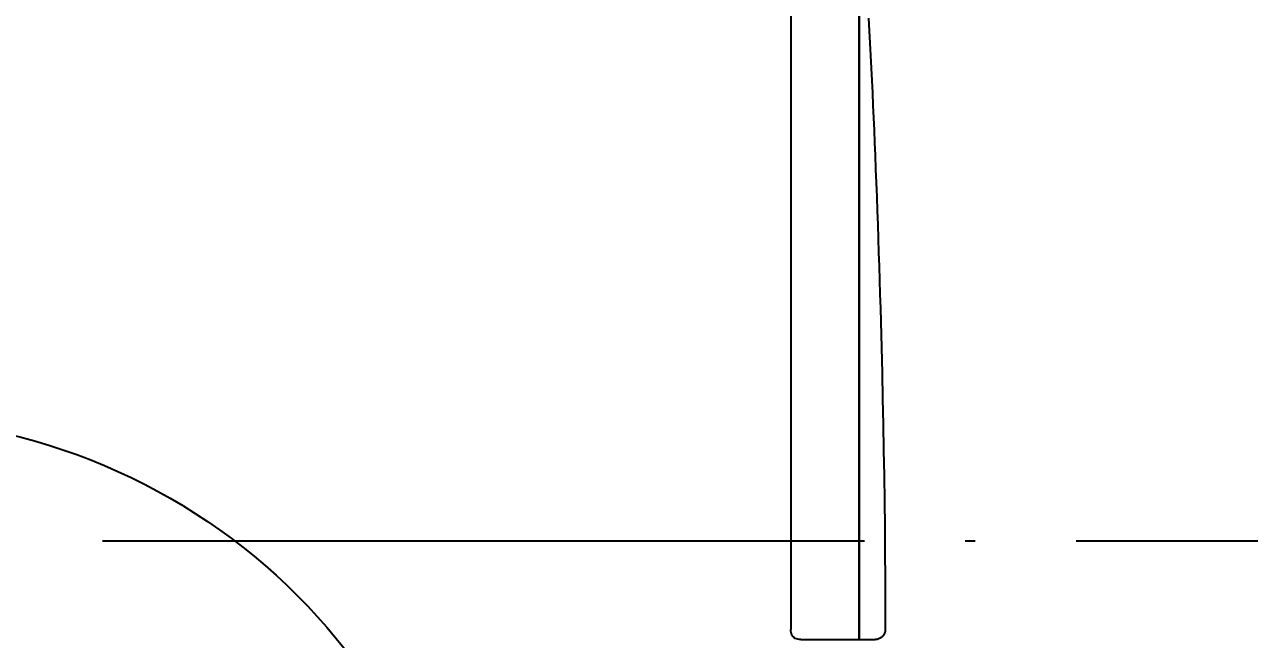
# Model space of a CAD drawing. Extents: x 11992 to 29481, y -6727 to 6811.
# Drawn here: x 14624 to 14867.1, y 1630.6 to 1752.7 of the extents above; entities that cross this region are included whole.
import ezdxf

# ---------------------------------------------------------------- set-up
doc = ezdxf.new("R2010")
doc.units = 0
doc.header["$MEASUREMENT"] = 0
doc.linetypes.add('DOTE', pattern=[2.42, 2, -0.2, 0.02, -0.2])
doc.layers.get('0').update_dxf_attribs({"color": 8, "linetype": 'CONTINUOUS'})
doc.layers.add('zoylight 0装饰灯', color=6, linetype='CONTINUOUS')
doc.layers.add('zoylight 4标注', color=9, linetype='CONTINUOUS')
doc.styles.get("Standard").update_dxf_attribs({"font": 'arial.ttf'})

msp = doc.modelspace()

# ---------------------------------------------------------------- linework, layer by layer
for p, q in [((14776.07, 1763.82, -1930.43), (14776.07, 1745.08, -1930.43)), ((14789.63, 1761.77, -2123.42), (14789.63, 1745.62, -2123.42)), ((14789.63, 1745.04, -1938.42), (14789.63, 1761.1, -1938.42)), ((14791.49, 1753.89, -1930.43), (14791.63, 1751.42, -1930.43)), ((14791.63, 1751.42, -1930.43), (14791.75, 1748.95, -1930.43)), ((14791.75, 1748.95, -1930.43), (14791.88, 1746.49, -1930.43)), ((14789.63, 1745.62, -2123.42), (14789.63, 1729.48, -2123.42)), ((14791.88, 1746.49, -1930.43), (14792, 1744.02, -1930.43)), ((14776.07, 1745.08, -1930.43), (14776.07, 1726.33, -1930.43)), ((14789.63, 1728.98, -1938.42), (14789.63, 1745.04, -1938.42)), ((14792, 1744.02, -1930.43), (14792.12, 1741.55, -1930.43)), ((14792.12, 1741.55, -1930.43), (14792.24, 1739.08, -1930.43)), ((14792.24, 1739.08, -1930.43), (14792.35, 1736.61, -1930.43)), ((14792.35, 1736.61, -1930.43), (14792.46, 1734.14, -1930.43)), ((14792.46, 1734.14, -1930.43), (14792.57, 1731.67, -1930.43)), ((14792.57, 1731.67, -1930.43), (14792.67, 1729.2, -1930.43)), ((14789.63, 1729.48, -2123.42), (14789.63, 1713.33, -2123.42)), ((14789.63, 1712.91, -1938.42), (14789.63, 1728.98, -1938.42)), ((14792.67, 1729.2, -1930.43), (14792.77, 1726.73, -1930.43)), ((14776.07, 1726.33, -1930.43), (14776.07, 1707.58, -1930.43)), ((14792.77, 1726.73, -1930.43), (14792.88, 1723.97, -1930.43)), ((14792.88, 1723.97, -1930.43), (14792.99, 1721.21, -1930.43)), ((14792.99, 1721.21, -1930.43), (14793.1, 1718.45, -1930.43)), ((14793.1, 1718.45, -1930.43), (14793.2, 1715.7, -1930.43)), ((14793.2, 1715.7, -1930.43), (14793.3, 1712.94, -1930.43)), ((14789.63, 1713.33, -2123.42), (14789.63, 1697.18, -2123.42)), ((14789.63, 1696.85, -1938.42), (14789.63, 1712.91, -1938.42)), ((14793.3, 1712.94, -1930.43), (14793.39, 1710.18, -1930.43)), ((14793.39, 1710.18, -1930.43), (14793.49, 1707.42, -1930.43)), ((14776.07, 1707.58, -1930.43), (14776.07, 1688.84, -1930.43)), ((14793.49, 1707.42, -1930.43), (14793.58, 1704.66, -1930.43)), ((14793.58, 1704.66, -1930.43), (14793.66, 1701.9, -1930.43)), ((14793.66, 1701.9, -1930.43), (14793.75, 1699.14, -1930.43)), ((14793.75, 1699.14, -1930.43), (14793.83, 1696.38, -1930.43)), ((14789.63, 1697.18, -2123.42), (14789.63, 1681.04, -2123.42)), ((14789.63, 1680.79, -1938.42), (14789.63, 1696.85, -1938.42)), ((14793.83, 1696.38, -1930.43), (14793.91, 1693.62, -1930.43)), ((14793.91, 1693.62, -1930.43), (14794.04, 1688.54, -1930.43)), ((14776.07, 1688.84, -1930.43), (14776.07, 1670.09, -1930.43)), ((14794.04, 1688.54, -1930.43), (14794.17, 1683.46, -1930.43)), ((14794.17, 1683.46, -1930.43), (14794.28, 1678.37, -1930.43)), ((14789.63, 1681.04, -2123.42), (14789.63, 1664.89, -2123.42)), ((14789.63, 1664.72, -1938.42), (14789.63, 1680.79, -1938.42)), ((14794.28, 1678.37, -1930.43), (14794.38, 1673.29, -1930.43)), ((14794.38, 1673.29, -1930.43), (14794.48, 1668.2, -1930.43)), ((14776.07, 1670.09, -1930.43), (14776.07, 1651.34, -1930.43)), ((14794.48, 1668.2, -1930.43), (14794.56, 1663.11, -1930.43)), ((14789.63, 1664.89, -2123.42), (14789.63, 1648.74, -2123.42)), ((14789.63, 1648.66, -1938.42), (14789.63, 1664.72, -1938.42)), ((14794.56, 1663.11, -1930.43), (14794.63, 1658.03, -1930.43)), ((14794.63, 1658.03, -1930.43), (14794.69, 1652.94, -1930.43)), ((14794.69, 1652.94, -1930.43), (14794.73, 1647.86, -1930.43)), ((14776.07, 1651.34, -1930.43), (14776.07, 1632.6, -1930.43)), ((14789.63, 1648.74, -2123.42), (14789.63, 1632.6, -2123.42)), ((14789.63, 1632.6, -1938.42), (14789.63, 1648.66, -1938.42)), ((14794.73, 1647.86, -1930.43), (14794.77, 1642.77, -1930.43)), ((14794.77, 1642.77, -1930.43), (14794.79, 1637.68, -1930.43)), ((14794.79, 1637.68, -1930.43), (14794.8, 1632.6, -1930.43)), ((14776.08, 1632.28, -1930.43), (14776.07, 1632.6, -1930.43)), ((14776.12, 1631.99, -1930.43), (14776.08, 1632.28, -1930.43)), ((14776.19, 1631.72, -1930.43), (14776.12, 1631.99, -1930.43)), ((14776.29, 1631.49, -1930.43), (14776.19, 1631.72, -1930.43)), ((14776.42, 1631.28, -1930.43), (14776.29, 1631.49, -1930.43)), ((14776.57, 1631.1, -1930.43), (14776.42, 1631.28, -1930.43)), ((14776.75, 1630.94, -1930.43), (14776.57, 1631.1, -1930.43)), ((14776.96, 1630.82, -1930.43), (14776.75, 1630.94, -1930.43)), ((14789.63, 1632.6, -2123.42), (14789.63, 1632.28, -2123.41)), ((14789.63, 1632.28, -1938.44), (14789.63, 1632.6, -1938.42)), ((14789.63, 1632.28, -2123.41), (14789.63, 1631.99, -2123.37)), ((14789.63, 1631.99, -1938.48), (14789.63, 1632.28, -1938.44)), ((14789.63, 1631.99, -2123.37), (14789.63, 1631.72, -2123.3)), ((14789.63, 1631.72, -1938.55), (14789.63, 1631.99, -1938.48)), ((14789.63, 1631.72, -2123.3), (14789.63, 1631.49, -2123.2)), ((14789.63, 1631.49, -1938.65), (14789.63, 1631.72, -1938.55)), ((14789.63, 1631.49, -2123.2), (14789.63, 1631.28, -2123.08)), ((14789.63, 1631.28, -1938.77), (14789.63, 1631.49, -1938.65)), ((14789.63, 1631.28, -2123.08), (14789.63, 1631.1, -2122.92)), ((14789.63, 1631.1, -1938.92), (14789.63, 1631.28, -1938.77)), ((14789.63, 1631.1, -2122.92), (14789.63, 1630.94, -2122.74)), ((14789.63, 1630.94, -1939.11), (14789.63, 1631.1, -1938.92)), ((14789.63, 1630.94, -2122.74), (14789.63, 1630.82, -2122.53)), ((14789.63, 1630.82, -1939.31), (14789.63, 1630.94, -1939.11)), ((14793.8, 1630.86, -1930.43), (14793.69, 1630.8, -1930.43)), ((14793.91, 1630.93, -1930.43), (14793.8, 1630.86, -1930.43)), ((14794.01, 1631, -1930.43), (14793.91, 1630.93, -1930.43)), ((14794.12, 1631.09, -1930.43), (14794.01, 1631, -1930.43)), ((14794.22, 1631.18, -1930.43), (14794.12, 1631.09, -1930.43)), ((14794.31, 1631.28, -1930.43), (14794.22, 1631.18, -1930.43)), ((14794.39, 1631.38, -1930.43), (14794.31, 1631.28, -1930.43)), ((14794.47, 1631.49, -1930.43), (14794.39, 1631.38, -1930.43)), ((14794.54, 1631.6, -1930.43), (14794.47, 1631.49, -1930.43)), ((14794.6, 1631.71, -1930.43), (14794.54, 1631.6, -1930.43)), ((14794.65, 1631.83, -1930.43), (14794.6, 1631.71, -1930.43)), ((14794.7, 1631.95, -1930.43), (14794.65, 1631.83, -1930.43)), ((14794.74, 1632.07, -1930.43), (14794.7, 1631.95, -1930.43)), ((14794.76, 1632.2, -1930.43), (14794.74, 1632.07, -1930.43)), ((14794.78, 1632.33, -1930.43), (14794.76, 1632.2, -1930.43)), ((14794.8, 1632.46, -1930.43), (14794.78, 1632.33, -1930.43)), ((14794.8, 1632.6, -1930.43), (14794.8, 1632.46, -1930.43)), ((14777.19, 1630.72, -1930.43), (14776.96, 1630.82, -1930.43)), ((14777.46, 1630.65, -1930.43), (14777.19, 1630.72, -1930.43)), ((14777.75, 1630.61, -1930.43), (14777.46, 1630.65, -1930.43)), ((14778.07, 1630.6, -1930.43), (14777.75, 1630.61, -1930.43)), ((14778.07, 1630.6, -1930.43), (14777.75, 1630.58, -1930.43)), ((14778.07, 1630.6, -1930.43), (14778.24, 1630.6, -1930.43)), ((14778.24, 1630.6, -1930.43), (14778.4, 1630.6, -1930.43)), ((14778.4, 1630.6, -1930.43), (14778.57, 1630.6, -1930.43)), ((14778.57, 1630.6, -1930.43), (14778.73, 1630.6, -1930.43)), ((14778.73, 1630.6, -1930.43), (14778.9, 1630.6, -1930.43)), ((14778.9, 1630.6, -1930.43), (14779.07, 1630.6, -1930.43)), ((14779.07, 1630.6, -1930.43), (14779.23, 1630.6, -1930.43)), ((14779.23, 1630.6, -1930.43), (14779.4, 1630.6, -1930.43)), ((14779.4, 1630.6, -1930.43), (14779.57, 1630.6, -1930.43)), ((14779.57, 1630.6, -1930.43), (14779.73, 1630.6, -1930.43)), ((14779.73, 1630.6, -1930.43), (14779.9, 1630.6, -1930.43)), ((14779.9, 1630.6, -1930.43), (14780.06, 1630.6, -1930.43)), ((14780.06, 1630.6, -1930.43), (14781.13, 1630.6, -1930.43)), ((14781.13, 1630.6, -1930.43), (14782.19, 1630.6, -1930.43)), ((14782.19, 1630.6, -1930.43), (14783.25, 1630.6, -1930.43)), ((14783.25, 1630.6, -1930.43), (14784.31, 1630.6, -1930.43)), ((14784.31, 1630.6, -1930.43), (14785.37, 1630.6, -1930.43)), ((14785.37, 1630.6, -1930.43), (14786.43, 1630.6, -1930.43)), ((14786.43, 1630.6, -1930.43), (14787.49, 1630.6, -1930.43)), ((14787.49, 1630.6, -1930.43), (14788.55, 1630.6, -1930.43)), ((14788.55, 1630.6, -1930.43), (14789.61, 1630.6, -1930.43)), ((14789.61, 1630.6, -1930.43), (14790.67, 1630.6, -1930.43)), ((14789.63, 1630.82, -2122.53), (14789.63, 1630.72, -2122.3)), ((14789.63, 1630.72, -1939.55), (14789.63, 1630.82, -1939.31)), ((14789.63, 1630.72, -2122.3), (14789.63, 1630.65, -2122.03)), ((14789.63, 1630.65, -1939.81), (14789.63, 1630.72, -1939.55)), ((14789.63, 1630.65, -2122.03), (14789.63, 1630.61, -2121.74)), ((14789.63, 1630.61, -1940.11), (14789.63, 1630.65, -1939.81)), ((14789.63, 1630.61, -2121.74), (14789.63, 1630.6, -2121.42)), ((14789.63, 1630.6, -1940.42), (14789.63, 1630.61, -1940.11)), ((14789.63, 1630.6, -1940.42), (14789.63, 1630.6, -1955.51)), ((14789.63, 1630.6, -1955.51), (14789.63, 1630.6, -1970.59)), ((14789.63, 1630.6, -1970.59), (14789.63, 1630.6, -1985.67)), ((14789.63, 1630.6, -1985.67), (14789.63, 1630.6, -2000.76)), ((14789.63, 1630.6, -2000.76), (14789.63, 1630.6, -2015.84)), ((14789.63, 1630.6, -2015.84), (14789.63, 1630.6, -2030.92)), ((14789.63, 1630.6, -2030.92), (14789.63, 1630.6, -2046.01)), ((14789.63, 1630.6, -2046.01), (14789.63, 1630.6, -2061.09)), ((14789.63, 1630.6, -2061.09), (14789.63, 1630.6, -2076.17)), ((14789.63, 1630.6, -2076.17), (14789.63, 1630.6, -2091.26)), ((14789.63, 1630.6, -2091.26), (14789.63, 1630.6, -2106.34)), ((14789.63, 1630.6, -2106.34), (14789.63, 1630.6, -2121.42)), ((14789.63, 1630.58, -2121.74), (14789.63, 1630.6, -2121.42)), ((14789.63, 1630.6, -1940.42), (14789.63, 1630.58, -1940.11)), ((14790.67, 1630.6, -1930.43), (14791.73, 1630.6, -1930.43)), ((14791.73, 1630.6, -1930.43), (14792.8, 1630.6, -1930.43)), ((14792.94, 1630.6, -1930.43), (14792.8, 1630.6, -1930.43)), ((14793.07, 1630.61, -1930.43), (14792.94, 1630.6, -1930.43)), ((14793.2, 1630.63, -1930.43), (14793.07, 1630.61, -1930.43)), ((14793.33, 1630.66, -1930.43), (14793.2, 1630.63, -1930.43)), ((14793.45, 1630.7, -1930.43), (14793.33, 1630.66, -1930.43)), ((14793.57, 1630.74, -1930.43), (14793.45, 1630.7, -1930.43)), ((14793.69, 1630.8, -1930.43), (14793.57, 1630.74, -1930.43))]:
    msp.add_line(p, q)
at = {"layer": 'zoylight 0装饰灯'}
msp.add_circle((14593.05, 1554.28), 120.31, dxfattribs=at)
at = {"layer": 'zoylight 4标注', "color": 9, "linetype": 'DOTE', "ltscale": 100}
msp.add_line((16968.67, 1650.1, -2140.43), (14639.5, 1650.1, -2140.43), dxfattribs=at)

# ---------------------------------------------------------------- texts
at = {"layer": 'zoylight 0装饰灯', "insert": (14467.11, 1628.26), "char_height": 26, "width": 253.1616, "attachment_point": 1}
msp.add_mtext('{\\fMicrosoft YaHei|b0|i0|c134|p34;\\W9.1127;\\C6; \\W1;此处\\P{\\W4.063193; }可预留插座\\P{\\W9.1292; }设置\\P{\\W3.318144; }落地灯/台灯}', dxfattribs=at)

doc.saveas('drawing.dxf')
